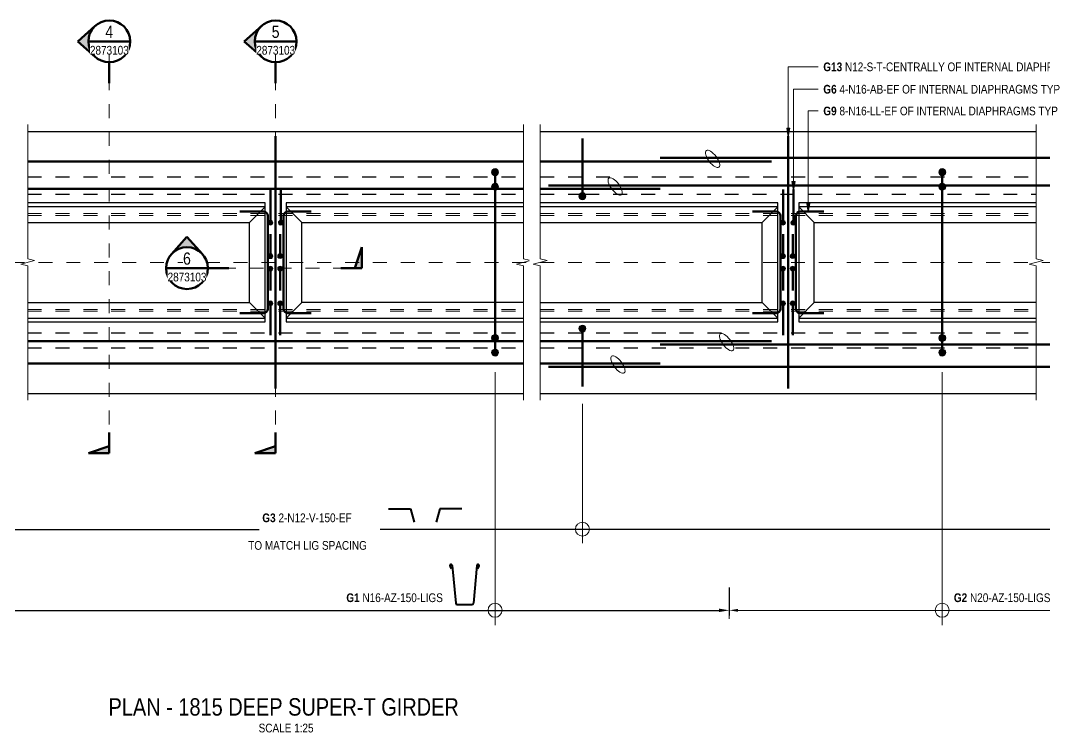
# Model space of a CAD drawing. Header units: metres. Extents: x 18.2 to 38, y 2.7 to 57.4.
# Drawn here: x 25.73 to 33.07, y 52.29 to 57.4 of the extents above; entities that cross this region are included whole.
import ezdxf

# ---------------------------------------------------------------- set-up
doc = ezdxf.new("R2010")
doc.units = ezdxf.units.M
for name, pattern in [('Dot_Section Line', [0.02, 0, -0.02]), ('JacobsCenter', [0.015, 0.009, -0.0015, 0.003, -0.0015]), ('JacobsDash', [0.0045, 0.003, -0.0015])]:
    doc.linetypes.add(name, pattern=pattern)
doc.layers.get('Defpoints').update_dxf_attribs({"color": 41})
for name, color, linetype, lineweight in [('A-ANNO-DIMS', 7, 'Continuous', 9), ('A-DETL', 7, 'Continuous', 13), ('A-DETL-GENF', 7, 'Continuous', 9), ('G-ANNO-SYMB', 7, 'Continuous', 9), ('G-ANNO-TEXT', 7, 'Continuous', 9)]:
    doc.layers.add(name, color=color, linetype=linetype, lineweight=lineweight)
doc.styles.add('Arial Narrow', font='ARIALN.TTF', dxfattribs={"height": 0.125})
doc.styles.add('Arial Narrow_1', font='ARIALN.TTF', dxfattribs={"height": 0.0625})
doc.styles.add('Arial Narrow_3', font='ARIALN.TTF', dxfattribs={"height": 0.0875})
doc.styles.add('Arial Narrow_B', font='ARIALNB.TTF', dxfattribs={"height": 0.0625})
doc.dimstyles.new('____ddd____', dxfattribs={"dimscale": 0.3048, "dimtxt": 0.063964, "dimasz": 0.246063, "dimexe": 0.123031, "dimexo": 0.082021, "dimgap": 0.04101, "dimtad": 1, "dimdec": 0, "dimlfac": 1000, "dimzin": 0, "dimdsep": 46, "dimtxsty": 'Arial Narrow_1', "dimsah": 1, "dimcen": 0.09, "dimaunit": 1, "dimadec": 4, "dimazin": 0, "dimtfac": 1, "dimtdec": 4, "dimtix": 1, "dimtmove": 2, "dimatfit": 3, "dimfxl": 1, "dimtvp": 1, "dimtolj": 1, "dimtzin": 0, "dimarcsym": 2})
doc.dimstyles.new('____ddd_____1', dxfattribs={"dimscale": 0.3048, "dimtxt": 0.063964, "dimasz": 0.246063, "dimexe": 0.123031, "dimexo": 0.082021, "dimgap": 0.04101, "dimtad": 1, "dimdec": 0, "dimlfac": 1000, "dimzin": 0, "dimdsep": 46, "dimtxsty": 'Arial Narrow_1', "dimsah": 1, "dimcen": 0.09, "dimaunit": 1, "dimadec": 4, "dimazin": 0, "dimtfac": 1, "dimtdec": 4, "dimtix": 1, "dimtmove": 0, "dimatfit": 3, "dimfxl": 1, "dimtvp": 1, "dimtolj": 1, "dimtzin": 0, "dimarcsym": 2})
doc.dimstyles.new('Dimension_Standard_O__mm_', dxfattribs={"dimscale": 0.3048, "dimtxt": 0.063964, "dimasz": 0.205052, "dimexe": 0.19685, "dimexo": 0.123031, "dimgap": 0.123031, "dimtad": 1, "dimdec": 0, "dimlfac": 1000, "dimzin": 0, "dimdsep": 46, "dimtxsty": 'Arial Narrow_1', "dimsah": 1, "dimcen": 0.09, "dimaunit": 1, "dimadec": 4, "dimazin": 0, "dimtfac": 1, "dimtdec": 4, "dimtix": 1, "dimtmove": 0, "dimatfit": 3, "dimfxl": 1, "dimtvp": 1, "dimtfill": 1, "dimtolj": 1, "dimtzin": 0, "dimlwd": 18, "dimlwe": 18, "dimarcsym": 2})

# ---------------------------------------------------------------- blocks, each defined once
blk = doc.blocks.new('CS_DET_BreakLine_ViewScale - Std Break-V1-DRG-2873101 - 1815 DEEP SUPER-T GIRDER')
at = {"layer": 'A-DETL-GENF'}
for p, q in [((0.915, 0), (-0.05, 0)), ((0.9275, 0.05), (0.915, 0)), ((0.95, -0.0398), (0.9275, 0.05)), ((0.965, 0), (0.955, -0.0398)), ((1.93, 0), (0.965, 0))]:
    blk.add_line(p, q, dxfattribs=at)
blk = doc.blocks.new('CS_DET_BreakLine_ViewScale - Std Break-6152704-DRG-2873101 - 1815 DEEP SUPER-T GIRDER')
at = {"layer": 'A-DETL-GENF'}
for p, q in [((0.915, 0), (-0.05, 0)), ((0.9275, 0.05), (0.915, 0)), ((0.9525, -0.05), (0.9275, 0.05)), ((0.965, 0), (0.9525, -0.05)), ((1.93, 0), (0.965, 0))]:
    blk.add_line(p, q, dxfattribs=at)
blk = doc.blocks.new('B_Det_Reinf_Bar Section_2D - Reo Dot_Scale 50_Cog End-1703102-DRG-2873101 - 1815 DEEP SUPER-T GIRDER')
at = {"layer": 'A-DETL-GENF'}
blk.add_hatch(color=256, dxfattribs=at).paths.add_polyline_path([(0, -0.025), (0.0065, -0.0241), (0.0125, -0.0217), (0.0177, -0.0177), (0.0217, -0.0125), (0.0241, -0.0065), (0.025, 0), (0.0241, 0.0065), (0.0217, 0.0125), (0.0177, 0.0177), (0.0125, 0.0217), (0.0065, 0.0241), (0, 0.025), (-0.0065, 0.0241), (-0.0125, 0.0217), (-0.0177, 0.0177), (-0.0217, 0.0125), (-0.0241, 0.0065), (-0.025, 0), (-0.0241, -0.0065), (-0.0217, -0.0125), (-0.0177, -0.0177), (-0.0125, -0.0217), (-0.0065, -0.0241)])
for start, end in [(0, 180), (180, 360)]:
    blk.add_arc((0, 0), 0.025, start, end, dxfattribs=at)
blk = doc.blocks.new('B_Det_Reinf_Bar Section_2D - Reo Dot_Scale 50_Cog End-1695669-DRG-2873101 - 1815 DEEP SUPER-T GIRDER')
at = {"layer": 'A-DETL-GENF'}
blk.add_hatch(color=256, dxfattribs=at).paths.add_polyline_path([(0, -0.025), (0.0065, -0.0241), (0.0125, -0.0217), (0.0177, -0.0177), (0.0217, -0.0125), (0.0241, -0.0065), (0.025, 0), (0.0241, 0.0065), (0.0217, 0.0125), (0.0177, 0.0177), (0.0125, 0.0217), (0.0065, 0.0241), (0, 0.025), (-0.0065, 0.0241), (-0.0125, 0.0217), (-0.0177, 0.0177), (-0.0217, 0.0125), (-0.0241, 0.0065), (-0.025, 0), (-0.0241, -0.0065), (-0.0217, -0.0125), (-0.0177, -0.0177), (-0.0125, -0.0217), (-0.0065, -0.0241)])
for start, end in [(360, 180), (180, 360)]:
    blk.add_arc((0, 0), 0.025, start, end, dxfattribs=at)
blk = doc.blocks.new('CS_DET_BreakLine_ViewScale - Std Break-6152705-DRG-2873101 - 1815 DEEP SUPER-T GIRDER')
at = {"layer": 'A-DETL-GENF'}
for p, q in [((0.915, 0), (-0.05, 0)), ((0.9275, 0.05), (0.915, 0)), ((0.9525, -0.05), (0.9275, 0.05)), ((0.965, 0), (0.9525, -0.05)), ((1.93, 0), (0.965, 0))]:
    blk.add_line(p, q, dxfattribs=at)
blk = doc.blocks.new('B_Det_Reinf_Bar Section_2D - Reo Dot_Scale 25_Cog End-6466701-DRG-2873101 - 1815 DEEP SUPER-T GIRDER')
at = {"layer": 'A-DETL-GENF'}
blk.add_hatch(color=256, dxfattribs=at).paths.add_polyline_path([(0, -0.0175), (0.0045, -0.0169), (0.0088, -0.0152), (0.0124, -0.0124), (0.0152, -0.0087), (0.0169, -0.0045), (0.0175, 0), (0.0169, 0.0045), (0.0152, 0.0088), (0.0124, 0.0124), (0.0088, 0.0152), (0.0045, 0.0169), (0, 0.0175), (-0.0045, 0.0169), (-0.0087, 0.0152), (-0.0124, 0.0124), (-0.0152, 0.0088), (-0.0169, 0.0045), (-0.0175, 0), (-0.0169, -0.0045), (-0.0152, -0.0087), (-0.0124, -0.0124), (-0.0087, -0.0152), (-0.0045, -0.0169)])
for start, end in [(0, 180), (180, 360)]:
    blk.add_arc((0, 0), 0.0175, start, end, dxfattribs=at)
blk = doc.blocks.new('B_Det_Reinf_Bar Section_2D - Reo Dot_Scale 25_Cog End-2355448-DRG-2873101 - 1815 DEEP SUPER-T GIRDER')
at = {"layer": 'A-DETL-GENF'}
blk.add_hatch(color=256, dxfattribs=at).paths.add_polyline_path([(0, 0.0175), (-0.0045, 0.0169), (-0.0088, 0.0152), (-0.0124, 0.0124), (-0.0152, 0.0087), (-0.0169, 0.0045), (-0.0175, 0), (-0.0169, -0.0045), (-0.0152, -0.0088), (-0.0124, -0.0124), (-0.0088, -0.0152), (-0.0045, -0.0169), (0, -0.0175), (0.0045, -0.0169), (0.0087, -0.0152), (0.0124, -0.0124), (0.0152, -0.0088), (0.0169, -0.0045), (0.0175, 0), (0.0169, 0.0045), (0.0152, 0.0087), (0.0124, 0.0124), (0.0087, 0.0152), (0.0045, 0.0169), (0.0022, 0.0172)])
for start, end in [(360, 180), (180, 360)]:
    blk.add_arc((0, 0), 0.0175, start, end, dxfattribs=at)
blk = doc.blocks.new('DIMBLOCK8-DRG-2873101 - 1815 DEEP SUPER-T GIRDER')
at = {"layer": 'A-ANNO-DIMS', "color": 0, "lineweight": -2, "transparency": 16777216}
for p, q in [((24.3315, 53.3338), (24.3315, 53.133)), ((30.8123, 53.3338), (30.8123, 53.133)), ((24.4065, 53.1705), (30.7373, 53.1705))]:
    blk.add_line(p, q, dxfattribs=at)
at = {"layer": 'A-ANNO-DIMS', "color": 0, "transparency": 16777216}
for points in [[(24.4065, 53.183), (24.4065, 53.158), (24.3315, 53.1705)], [(30.7373, 53.183), (30.7373, 53.158), (30.8123, 53.1705)]]:
    blk.add_solid(points, dxfattribs=at)
at = {"layer": 'Defpoints', "color": 0, "transparency": 16777216}
for p in [(24.3315, 53.3588), (30.8123, 53.3588), (30.8123, 53.1705)]:
    blk.add_point(p, dxfattribs=at)
at = {"layer": 'A-ANNO-DIMS', "color": 0, "transparency": 16777216, "insert": (27.5719, 53.2201), "char_height": 0.0625, "attachment_point": 5, "style": 'Arial Narrow_1'}
blk.add_mtext('\\A1;\u200e', dxfattribs=at)
blk = doc.blocks.new('DIMBLOCK9-DRG-2873101 - 1815 DEEP SUPER-T GIRDER')
at = {"layer": 'A-ANNO-DIMS', "color": 0, "lineweight": -2, "transparency": 16777216}
for p, q in [((20.7315, 53.8597), (20.7315, 53.7144)), ((34.4123, 53.8597), (34.4123, 53.7144)), ((20.8065, 53.7519), (27.4375, 53.7519)), ((34.3373, 53.7519), (28.3077, 53.7519))]:
    blk.add_line(p, q, dxfattribs=at)
at = {"layer": 'A-ANNO-DIMS', "color": 0, "transparency": 16777216}
for points in [[(20.8065, 53.7644), (20.8065, 53.7394), (20.7315, 53.7519)], [(34.3373, 53.7644), (34.3373, 53.7394), (34.4123, 53.7519)]]:
    blk.add_solid(points, dxfattribs=at)
at = {"layer": 'Defpoints', "color": 0, "transparency": 16777216}
for p in [(20.7315, 53.8847), (34.4123, 53.8847), (20.7315, 53.7519)]:
    blk.add_point(p, dxfattribs=at)
at = {"layer": 'A-ANNO-DIMS', "color": 0, "transparency": 16777216, "insert": (27.3602, 53.7694), "char_height": 0.0625, "width": 1.024649, "attachment_point": 1, "line_spacing_factor": 0.974696, "style": 'Arial Narrow_1'}
blk.add_mtext('\\A1;\u200e\\PTO MATCH LIG SPACING', dxfattribs=at)
blk = doc.blocks.new('Drafting View - sectionTail-4870194-DRG-2873101 - 1815 DEEP SUPER-T GIRDER')
at = {"layer": 'G-ANNO-SYMB'}
blk.add_hatch(color=256, dxfattribs=at).paths.add_polyline_path([(-0.006, 0.006), (-0.004, 0), (-0.006, 0)])
at = {"layer": 'G-ANNO-SYMB', "lineweight": 50}
for p, q in [((-0.006, 0.006), (-0.006, 0)), ((-0.004, 0), (-0.006, 0.006)), ((-0.006, 0), (-0.004, 0)), ((-0.006, 0), (0, 0))]:
    blk.add_line(p, q, dxfattribs=at)
blk = doc.blocks.new('Drafting View - SectionHead-4898858-DRG-2873101 - 1815 DEEP SUPER-T GIRDER')
at = {"layer": 'G-ANNO-SYMB'}
h = blk.add_hatch(color=256, dxfattribs=at)
edge = h.paths.add_edge_path()
edge.add_line((-0.002, 0.009), (0.00247, 0.004))
edge.add_arc((-0.002, 0), 0.006, 41.8277, 138.1723)
edge.add_line((-0.00647, 0.004), (-0.002, 0.009))
at = {"layer": 'G-ANNO-SYMB', "lineweight": 50}
for p, q in [((-0.002, 0.009), (-0.00647, 0.004)), ((0.00247, 0.004), (-0.002, 0.009)), ((0.004, 0), (0.01, 0))]:
    blk.add_line(p, q, dxfattribs=at)
for start, end in [(360, 180), (180, 360)]:
    blk.add_arc((-0.002, 0), 0.006, start, end, dxfattribs=at)
blk = doc.blocks.new('DIMBLOCK12-DRG-2873101 - 1815 DEEP SUPER-T GIRDER')
at = {"layer": 'A-ANNO-DIMS', "color": 0, "lineweight": 18, "transparency": 16777216}
for p, q in [((30.8123, 53.3338), (30.8123, 53.1105)), ((34.4123, 53.2723), (34.4123, 53.1105)), ((30.8748, 53.1705), (34.3498, 53.1705))]:
    blk.add_line(p, q, dxfattribs=at)
at = {"layer": 'A-ANNO-DIMS', "color": 0, "transparency": 16777216}
for points in [[(30.8748, 53.1809), (30.8748, 53.1601), (30.8123, 53.1705)], [(34.3498, 53.1809), (34.3498, 53.1601), (34.4123, 53.1705)]]:
    blk.add_solid(points, dxfattribs=at)
at = {"layer": 'Defpoints', "color": 0, "transparency": 16777216}
for p in [(30.8123, 53.3713), (34.4123, 53.3098), (34.4123, 53.1705)]:
    blk.add_point(p, dxfattribs=at)
at = {"layer": 'A-ANNO-DIMS', "color": 0, "lineweight": 18, "transparency": 16777216, "insert": (32.6123, 53.2451), "char_height": 0.0625, "attachment_point": 5, "style": 'Arial Narrow_1', "bg_fill": 3, "box_fill_scale": 1.1, "bg_fill_color": 256, "bg_fill_true_color": 13158600, "bg_fill_transparency": 0}
blk.add_mtext('\\A1;\u200e', dxfattribs=at)

msp = doc.modelspace()

# ---------------------------------------------------------------- hatches: boundary and pattern name
at = {"layer": 'G-ANNO-TEXT'}
for points in [[(31.2358, 56.5688), (31.2468, 56.6313), (31.2247, 56.6313)], [(31.2729, 56.1864), (31.2839, 56.2489), (31.2619, 56.2489)], [(31.3793, 56.0287), (31.3903, 56.0912), (31.3683, 56.0912)]]:
    msp.add_hatch(color=256, dxfattribs=at).paths.add_polyline_path(points)

# ---------------------------------------------------------------- linework, layer by layer
at = {"layer": 'A-DETL', "lineweight": 25}
for p, q in [((25.7775, 56.6078), (29.336, 56.6078)), ((29.4558, 56.6078), (33.0143, 56.6078)), ((27.4817, 56.0948), (25.7775, 56.0948)), ((27.4817, 55.2411), (27.4817, 56.0948)), ((27.6317, 56.0948), (27.6317, 55.2411)), ((29.336, 56.0948), (27.6317, 56.0948)), ((31.1601, 56.0948), (29.4558, 56.0948)), ((31.1601, 55.2411), (31.1601, 56.0948)), ((31.3101, 56.0948), (31.3101, 55.2411)), ((33.0143, 56.0948), (31.3101, 56.0948)), ((27.4817, 56.0671), (25.7775, 56.0671)), ((27.3697, 55.9552), (27.4817, 56.0671)), ((27.6317, 56.0671), (27.7437, 55.9552)), ((29.336, 56.0671), (27.6317, 56.0671)), ((31.1601, 56.0671), (29.4558, 56.0671)), ((31.0481, 55.9552), (31.1601, 56.0671)), ((31.3101, 56.0671), (31.4221, 55.9552)), ((33.0143, 56.0671), (31.3101, 56.0671)), ((25.7775, 55.9552), (27.3697, 55.9552)), ((27.3697, 55.3804), (27.3697, 55.9552)), ((27.7437, 55.3804), (27.7437, 55.9552)), ((27.7437, 55.9552), (29.336, 55.9552)), ((29.4558, 55.9552), (31.0481, 55.9552)), ((31.0481, 55.3804), (31.0481, 55.9552)), ((31.4221, 55.3804), (31.4221, 55.9552)), ((31.4221, 55.9552), (33.0143, 55.9552)), ((25.7775, 55.3804), (27.3697, 55.3804)), ((27.4817, 55.2685), (27.3697, 55.3804)), ((27.7437, 55.3804), (27.6317, 55.2685)), ((29.336, 55.3804), (27.7437, 55.3804)), ((29.4558, 55.3804), (31.0481, 55.3804)), ((31.1601, 55.2685), (31.0481, 55.3804)), ((31.4221, 55.3804), (31.3101, 55.2685)), ((33.0143, 55.3804), (31.4221, 55.3804)), ((25.7775, 55.2685), (27.4817, 55.2685)), ((27.6317, 55.2685), (29.336, 55.2685)), ((29.4558, 55.2685), (31.1601, 55.2685)), ((31.3101, 55.2685), (33.0143, 55.2685)), ((25.7775, 55.2411), (27.4817, 55.2411)), ((27.6317, 55.2411), (29.336, 55.2411)), ((29.4558, 55.2411), (31.1601, 55.2411)), ((31.3101, 55.2411), (33.0143, 55.2411)), ((25.7775, 54.7278), (29.336, 54.7278)), ((29.4558, 54.7278), (33.0143, 54.7278))]:
    msp.add_line(p, q, dxfattribs=at)
at = {"layer": 'A-DETL', "lineweight": 50}
for p, q in [((27.5567, 56.5728), (27.5567, 54.7628)), ((29.7581, 56.5578), (29.7581, 56.1428)), ((31.2351, 56.5728), (31.2351, 54.7628)), ((25.7776, 56.3928), (29.336, 56.3928)), ((29.456, 56.3928), (31.1158, 56.3928)), ((30.3158, 56.4178), (35.4205, 56.4178)), ((29.1312, 56.2904), (29.1312, 56.2354)), ((32.3401, 56.2904), (32.3401, 56.2354)), ((29.5158, 56.2204), (32.3174, 56.2204)), ((32.3628, 56.2204), (35.535, 56.2204)), ((25.7776, 56.1954), (29.336, 56.1954)), ((27.5192, 55.9504), (27.5192, 56.1904)), ((27.5938, 55.9504), (27.5938, 56.1904)), ((29.1312, 56.1854), (29.1312, 55.1501)), ((29.456, 56.1954), (30.3158, 56.1954)), ((31.1976, 55.9504), (31.1976, 56.1904)), ((31.2722, 55.9504), (31.2722, 56.1904)), ((32.3401, 56.1854), (32.3401, 55.1501)), ((27.301, 56.0327), (27.469, 56.0327)), ((27.501, 56.0007), (27.501, 55.6678)), ((27.6124, 56.0007), (27.6124, 55.6678)), ((27.8124, 56.0327), (27.6444, 56.0327)), ((30.9794, 56.0327), (31.1474, 56.0327)), ((31.1794, 56.0007), (31.1794, 55.6678)), ((31.2908, 56.0007), (31.2908, 55.6678)), ((31.4908, 56.0327), (31.3228, 56.0327)), ((27.5192, 55.7204), (27.5192, 55.8704)), ((27.5888, 55.7204), (27.5888, 55.8704)), ((31.1976, 55.7204), (31.1976, 55.8704)), ((31.2672, 55.7204), (31.2672, 55.8704)), ((27.501, 55.3349), (27.501, 55.6678)), ((27.6124, 55.3349), (27.6124, 55.6678)), ((31.1794, 55.3349), (31.1794, 55.6678)), ((31.2908, 55.3349), (31.2908, 55.6678)), ((27.5192, 55.6151), (27.5192, 55.4651)), ((27.5888, 55.6151), (27.5888, 55.4651)), ((31.1976, 55.6151), (31.1976, 55.4651)), ((31.2672, 55.6151), (31.2672, 55.4651)), ((27.5192, 55.3651), (27.5192, 55.1451)), ((27.5888, 55.3651), (27.5888, 55.1451)), ((31.1976, 55.3651), (31.1976, 55.1451)), ((31.2672, 55.3651), (31.2672, 55.1451)), ((27.301, 55.3029), (27.469, 55.3029)), ((27.8124, 55.3029), (27.6444, 55.3029)), ((30.9794, 55.3029), (31.1474, 55.3029)), ((31.4908, 55.3029), (31.3228, 55.3029)), ((29.7581, 55.1928), (29.7581, 54.7778)), ((25.7776, 55.1028), (29.336, 55.1028)), ((29.1312, 55.1001), (29.1312, 55.0451)), ((29.456, 55.1028), (31.1158, 55.1028)), ((30.3158, 55.0778), (36.1962, 55.0778)), ((32.3401, 55.1001), (32.3401, 55.0451)), ((25.7776, 54.9428), (29.336, 54.9428)), ((29.456, 54.9428), (30.3158, 54.9428)), ((29.5158, 54.9178), (36.2888, 54.9178))]:
    msp.add_line(p, q, dxfattribs=at)
at = {"layer": 'A-DETL', "linetype": 'JacobsDash', "lineweight": 25}
for p, q in [((25.7775, 56.2813), (29.336, 56.2813)), ((29.4558, 56.2813), (33.0143, 56.2813)), ((25.7775, 56.1562), (29.336, 56.1562)), ((29.4558, 56.1562), (29.7371, 56.1562)), ((29.7791, 56.1562), (33.0143, 56.1562)), ((25.7775, 55.1614), (29.336, 55.1614)), ((29.4558, 55.1614), (33.0143, 55.1614)), ((25.7775, 55.0543), (29.336, 55.0543)), ((29.4558, 55.0543), (33.0143, 55.0543))]:
    msp.add_line(p, q, dxfattribs=at)
at = {"layer": 'A-DETL', "color": 8, "linetype": 'JacobsDash', "lineweight": 18, "true_color": 0x808080}
for p, q in [((25.7775, 56.0193), (29.336, 56.0193)), ((25.7775, 56.0051), (29.336, 56.0051)), ((29.4558, 56.0193), (33.0143, 56.0193)), ((29.4558, 56.0051), (33.0143, 56.0051)), ((25.7775, 55.3308), (29.336, 55.3308)), ((25.7775, 55.3166), (29.336, 55.3166)), ((29.4558, 55.3308), (33.0143, 55.3308)), ((29.4558, 55.3166), (33.0143, 55.3166))]:
    msp.add_line(p, q, dxfattribs=at)
at = {"layer": 'A-DETL', "linetype": 'JacobsCenter'}
msp.add_line((18.8552, 55.6679), (36.3315, 55.6679), dxfattribs=at)
at = {"layer": 'A-DETL', "lineweight": 18}
for p, q in [((29.1312, 54.8801), (29.1312, 53.0651)), ((32.3401, 54.8801), (32.3401, 53.0651)), ((29.7581, 54.6528), (29.7581, 53.6528))]:
    msp.add_line(p, q, dxfattribs=at)
at = {"layer": 'A-DETL', "lineweight": 40}
for p, q in [((28.3665, 53.8989), (28.525, 53.8989)), ((28.525, 53.8989), (28.5508, 53.8023)), ((28.7342, 53.8989), (28.7083, 53.8023)), ((28.8927, 53.8989), (28.7342, 53.8989)), ((28.8179, 53.4689), (28.8084, 53.4882)), ((28.8236, 53.4931), (28.8493, 53.2212)), ((29.0016, 53.4931), (28.9758, 53.2212)), ((29.0072, 53.4689), (29.0167, 53.4882)), ((28.8594, 53.212), (28.9667, 53.212))]:
    msp.add_line(p, q, dxfattribs=at)
at = {"layer": 'A-DETL', "lineweight": 18}
for centre in [(29.7581, 53.7537), (29.1312, 53.1712), (32.3401, 53.1712)]:
    msp.add_circle(centre, 0.05, dxfattribs=at)
at = {"layer": 'A-DETL', "lineweight": 50}
for centre, start, end in [((27.469, 56.0007), 0, 90), ((27.6444, 56.0007), 90, 180), ((31.1474, 56.0007), 0, 90), ((31.3228, 56.0007), 90, 180), ((27.469, 55.3349), 270, 0), ((27.6444, 55.3349), 180, 270), ((31.1474, 55.3349), 270, 0), ((31.3228, 55.3349), 180, 270)]:
    msp.add_arc(centre, 0.032, start, end, dxfattribs=at)
at = {"layer": 'A-DETL', "lineweight": 40}
for centre, radius, start, end in [((28.8155, 53.4922), 0.00811, 4.29831, 209.15643), ((29.0096, 53.4922), 0.00811, 330.84357, 175.70169), ((28.8594, 53.2221), 0.0101, 185.41188, 270), ((28.9658, 53.2221), 0.0101, 270, 354.58812)]:
    msp.add_arc(centre, radius, start, end, dxfattribs=at)
at = {"layer": 'A-DETL', "lineweight": 18}
for centre in [(30.6929, 56.4102), (29.9929, 56.2129), (30.7929, 55.0952), (30.0129, 54.9352)]:
    msp.add_ellipse(centre, major_axis=(-0.0451, 0.0599), ratio=0.4, dxfattribs=at)
at = {"layer": 'G-ANNO-SYMB', "lineweight": 50}
for p, q in [((26.2128, 57.2539), (26.5128, 57.2539)), ((27.4068, 57.2539), (27.7068, 57.2539)), ((26.7704, 55.6265), (27.0704, 55.6265))]:
    msp.add_line(p, q, dxfattribs=at)
at = {"layer": 'G-ANNO-SYMB', "color": 7, "linetype": 'Dot_Section Line', "true_color": 0xffffff}
for p, q in [((26.3628, 57.2039), (26.3628, 54.4479)), ((27.5568, 57.2039), (27.5568, 54.4479)), ((26.9704, 55.6265), (28.0247, 55.6265))]:
    msp.add_line(p, q, dxfattribs=at)
at = {"layer": 'G-ANNO-TEXT'}
for p, q in [((31.2358, 57.0712), (31.4495, 57.0712)), ((31.2358, 56.5688), (31.2358, 57.0712)), ((31.2729, 56.9104), (31.4495, 56.9104)), ((31.2729, 56.1864), (31.2729, 56.9104)), ((31.3793, 56.7544), (31.4495, 56.7544)), ((31.3793, 56.0287), (31.3793, 56.7544)), ((31.2468, 56.6313), (31.2247, 56.6313)), ((31.2247, 56.6313), (31.2358, 56.5688)), ((31.2358, 56.5688), (31.2468, 56.6313)), ((31.2839, 56.2489), (31.2619, 56.2489)), ((31.2619, 56.2489), (31.2729, 56.1864)), ((31.2729, 56.1864), (31.2839, 56.2489)), ((31.3903, 56.0912), (31.3683, 56.0912)), ((31.3683, 56.0912), (31.3793, 56.0287)), ((31.3793, 56.0287), (31.3903, 56.0912))]:
    msp.add_line(p, q, dxfattribs=at)

# ---------------------------------------------------------------- block references
at = {"layer": 'A-DETL-GENF'}
for name, p, rotation in [('CS_DET_BreakLine_ViewScale - Std Break-6152704-DRG-2873101 - 1815 DEEP SUPER-T GIRDER', (25.7775, 56.6078), 270.0000000000006), ('CS_DET_BreakLine_ViewScale - Std Break-V1-DRG-2873101 - 1815 DEEP SUPER-T GIRDER', (29.336, 54.7278), 90.00000000000017), ('CS_DET_BreakLine_ViewScale - Std Break-6152704-DRG-2873101 - 1815 DEEP SUPER-T GIRDER', (29.4558, 56.6078), 270.0000000000006), ('CS_DET_BreakLine_ViewScale - Std Break-6152705-DRG-2873101 - 1815 DEEP SUPER-T GIRDER', (33.0143, 54.7278), 89.99999999999979), ('B_Det_Reinf_Bar Section_2D - Reo Dot_Scale 25_Cog End-2355448-DRG-2873101 - 1815 DEEP SUPER-T GIRDER', (27.5938, 55.9522), 180), ('B_Det_Reinf_Bar Section_2D - Reo Dot_Scale 25_Cog End-2355448-DRG-2873101 - 1815 DEEP SUPER-T GIRDER', (31.2722, 55.9522), 180), ('B_Det_Reinf_Bar Section_2D - Reo Dot_Scale 25_Cog End-2355448-DRG-2873101 - 1815 DEEP SUPER-T GIRDER', (27.5888, 55.7122), 180), ('B_Det_Reinf_Bar Section_2D - Reo Dot_Scale 25_Cog End-2355448-DRG-2873101 - 1815 DEEP SUPER-T GIRDER', (31.2672, 55.7122), 180), ('B_Det_Reinf_Bar Section_2D - Reo Dot_Scale 25_Cog End-6466701-DRG-2873101 - 1815 DEEP SUPER-T GIRDER', (27.5888, 55.6233), 180), ('B_Det_Reinf_Bar Section_2D - Reo Dot_Scale 25_Cog End-6466701-DRG-2873101 - 1815 DEEP SUPER-T GIRDER', (31.2672, 55.6233), 180), ('B_Det_Reinf_Bar Section_2D - Reo Dot_Scale 25_Cog End-6466701-DRG-2873101 - 1815 DEEP SUPER-T GIRDER', (27.5888, 55.3733), 180), ('B_Det_Reinf_Bar Section_2D - Reo Dot_Scale 25_Cog End-6466701-DRG-2873101 - 1815 DEEP SUPER-T GIRDER', (31.2672, 55.3733), 180)]:
    msp.add_blockref(name, p, dxfattribs=dict(at, rotation=rotation))
for name, p in [('B_Det_Reinf_Bar Section_2D - Reo Dot_Scale 50_Cog End-1703102-DRG-2873101 - 1815 DEEP SUPER-T GIRDER', (29.1312, 56.3154)), ('B_Det_Reinf_Bar Section_2D - Reo Dot_Scale 50_Cog End-1703102-DRG-2873101 - 1815 DEEP SUPER-T GIRDER', (32.3401, 56.3154)), ('B_Det_Reinf_Bar Section_2D - Reo Dot_Scale 50_Cog End-1703102-DRG-2873101 - 1815 DEEP SUPER-T GIRDER', (29.1312, 56.2104)), ('B_Det_Reinf_Bar Section_2D - Reo Dot_Scale 50_Cog End-1703102-DRG-2873101 - 1815 DEEP SUPER-T GIRDER', (32.3401, 56.2104)), ('B_Det_Reinf_Bar Section_2D - Reo Dot_Scale 50_Cog End-1695669-DRG-2873101 - 1815 DEEP SUPER-T GIRDER', (29.7581, 56.1428)), ('B_Det_Reinf_Bar Section_2D - Reo Dot_Scale 25_Cog End-6466701-DRG-2873101 - 1815 DEEP SUPER-T GIRDER', (27.5192, 55.9522)), ('B_Det_Reinf_Bar Section_2D - Reo Dot_Scale 25_Cog End-6466701-DRG-2873101 - 1815 DEEP SUPER-T GIRDER', (31.1976, 55.9522)), ('B_Det_Reinf_Bar Section_2D - Reo Dot_Scale 25_Cog End-6466701-DRG-2873101 - 1815 DEEP SUPER-T GIRDER', (27.5192, 55.7122)), ('B_Det_Reinf_Bar Section_2D - Reo Dot_Scale 25_Cog End-6466701-DRG-2873101 - 1815 DEEP SUPER-T GIRDER', (31.1976, 55.7122)), ('B_Det_Reinf_Bar Section_2D - Reo Dot_Scale 25_Cog End-2355448-DRG-2873101 - 1815 DEEP SUPER-T GIRDER', (27.5192, 55.6233)), ('B_Det_Reinf_Bar Section_2D - Reo Dot_Scale 25_Cog End-2355448-DRG-2873101 - 1815 DEEP SUPER-T GIRDER', (31.1976, 55.6233)), ('B_Det_Reinf_Bar Section_2D - Reo Dot_Scale 25_Cog End-2355448-DRG-2873101 - 1815 DEEP SUPER-T GIRDER', (27.5192, 55.3733)), ('B_Det_Reinf_Bar Section_2D - Reo Dot_Scale 25_Cog End-2355448-DRG-2873101 - 1815 DEEP SUPER-T GIRDER', (31.1976, 55.3733)), ('B_Det_Reinf_Bar Section_2D - Reo Dot_Scale 50_Cog End-1703102-DRG-2873101 - 1815 DEEP SUPER-T GIRDER', (29.7581, 55.1928)), ('B_Det_Reinf_Bar Section_2D - Reo Dot_Scale 50_Cog End-1695669-DRG-2873101 - 1815 DEEP SUPER-T GIRDER', (29.1312, 55.1251)), ('B_Det_Reinf_Bar Section_2D - Reo Dot_Scale 50_Cog End-1695669-DRG-2873101 - 1815 DEEP SUPER-T GIRDER', (32.3401, 55.1251)), ('B_Det_Reinf_Bar Section_2D - Reo Dot_Scale 50_Cog End-1695669-DRG-2873101 - 1815 DEEP SUPER-T GIRDER', (29.1312, 55.0201)), ('B_Det_Reinf_Bar Section_2D - Reo Dot_Scale 50_Cog End-1695669-DRG-2873101 - 1815 DEEP SUPER-T GIRDER', (32.3401, 55.0201))]:
    msp.add_blockref(name, p, dxfattribs=at)
at = {"layer": 'G-ANNO-SYMB', "lineweight": 50, "extrusion": (0, 0, -1), "xscale": 24.99999999999999, "yscale": 24.99999999999999, "zscale": 24.99999999999999, "rotation": 270.0000000000005}
for p in [(-26.3628, 57.2039), (-27.5568, 57.2039)]:
    msp.add_blockref('Drafting View - SectionHead-4898858-DRG-2873101 - 1815 DEEP SUPER-T GIRDER', p, dxfattribs=at)
at = {"layer": 'G-ANNO-SYMB', "lineweight": 50, "xscale": 24.99999999999999, "yscale": 24.99999999999999, "zscale": 24.99999999999999}
msp.add_blockref('Drafting View - SectionHead-4898858-DRG-2873101 - 1815 DEEP SUPER-T GIRDER', (26.9704, 55.6265), dxfattribs=at)
at = {"layer": 'G-ANNO-SYMB', "lineweight": 50, "extrusion": (0, 0, -1), "xscale": 24.99999999999999, "yscale": 24.99999999999999, "zscale": 24.99999999999999}
msp.add_blockref('Drafting View - sectionTail-4870194-DRG-2873101 - 1815 DEEP SUPER-T GIRDER', (-28.0247, 55.6265), dxfattribs=at)
at = {"layer": 'G-ANNO-SYMB', "lineweight": 50, "xscale": 24.99999999999999, "yscale": 24.99999999999999, "zscale": 24.99999999999999, "rotation": 89.99999999999937}
for p in [(26.3628, 54.4479), (27.5568, 54.4479)]:
    msp.add_blockref('Drafting View - sectionTail-4870194-DRG-2873101 - 1815 DEEP SUPER-T GIRDER', p, dxfattribs=at)

# ---------------------------------------------------------------- texts
at = {"layer": 'G-ANNO-TEXT', "attachment_point": 1, "bg_fill": 3, "box_fill_scale": 1, "bg_fill_color": 256, "bg_fill_transparency": 0}
for s, insert, char_height, style in [('G13', (31.487, 57.1024), 0.0625, 'Arial Narrow_B'), ('G6', (31.487, 56.9417), 0.0625, 'Arial Narrow_B'), ('G9', (31.487, 56.7856), 0.0625, 'Arial Narrow_B'), ('PLAN - 1815 DEEP SUPER-T GIRDER', (26.3574, 52.54), 0.125, 'Arial Narrow'), ('SCALE 1:25', (27.4348, 52.3571), 0.0625, 'Arial Narrow_1')]:
    msp.add_mtext(s, dxfattribs=dict(at, insert=insert, char_height=char_height, style=style))

# ---------------------------------------------------------------- dimensions: what is measured, and where the dimension line sits
at = {"layer": 'A-ANNO-DIMS'}
dim = msp.add_linear_dim(base=(20.7315, 53.7519), p1=(34.4123, 53.8847), p2=(20.7315, 53.8847), angle=0, text='\u200e\\XTO MATCH LIG SPACING', dimstyle='____ddd____', override={"dimpost": '<>', "dimfxl": 13.680846}, dxfattribs=at)
dim.commit()
dim.dimension.update_dxf_attribs({"geometry": 'DIMBLOCK9-DRG-2873101 - 1815 DEEP SUPER-T GIRDER', "text_midpoint": (27.8726, 53.677), "dimtype": 160})
dim = msp.add_linear_dim(base=(30.8123, 53.1705), p1=(24.3315, 53.3588), p2=(30.8123, 53.3588), text='\u200e', dimstyle='____ddd_____1', override={"dimpost": '<>', "dimfxl": 6.480846}, dxfattribs=at)
dim.commit()
dim.dimension.update_dxf_attribs({"geometry": 'DIMBLOCK8-DRG-2873101 - 1815 DEEP SUPER-T GIRDER', "text_midpoint": (27.5719, 53.2201)})

# ---------------------------------------------------------------- next in the draw order: texts
at = {"layer": 'G-ANNO-SYMB', "char_height": 0.0875, "attachment_point": 1, "style": 'Arial Narrow_3', "bg_fill": 3, "box_fill_scale": 1, "bg_fill_color": 256, "bg_fill_transparency": 0}
for s, insert in [('4', (26.3347, 57.3663)), ('5', (27.5287, 57.3663)), ('6', (26.8923, 55.7389))]:
    msp.add_mtext(s, dxfattribs=dict(at, insert=insert))
at = {"layer": 'G-ANNO-SYMB', "char_height": 0.0625, "attachment_point": 1, "style": 'Arial Narrow_1', "bg_fill": 3, "box_fill_scale": 1, "bg_fill_color": 256, "bg_fill_true_color": 13158600, "bg_fill_transparency": 0}
for insert in [(26.224, 57.2213), (27.4179, 57.2213), (26.7815, 55.5939)]:
    msp.add_mtext('2873103', dxfattribs=dict(at, insert=insert))
at = {"layer": 'G-ANNO-TEXT', "char_height": 0.0625, "attachment_point": 1, "bg_fill": 3, "box_fill_scale": 1, "bg_fill_color": 256, "bg_fill_transparency": 0}
for s, insert, style in [(' N12-S-T-CENTRALLY OF INTERNAL DIAPHRAGMS TYP', (31.6226, 57.1024), 'Arial Narrow_1'), (' 4-N16-AB-EF OF INTERNAL DIAPHRAGMS TYP', (31.5829, 56.9417), 'Arial Narrow_1'), (' 8-N16-LL-EF OF INTERNAL DIAPHRAGMS TYP', (31.5829, 56.7856), 'Arial Narrow_1'), ('G3', (27.4612, 53.8658), 'Arial Narrow_B'), ('G1', (28.0641, 53.2924), 'Arial Narrow_B')]:
    msp.add_mtext(s, dxfattribs=dict(at, insert=insert, style=style))

# ---------------------------------------------------------------- next in the draw order: dimensions: what is measured, and where the dimension line sits
at = {"layer": 'A-ANNO-DIMS', "lineweight": 18}
dim = msp.add_linear_dim(base=(34.4123, 53.1705), p1=(30.8123, 53.3713), p2=(34.4123, 53.3098), text='\u200e', dimstyle='Dimension_Standard_O__mm_', override={"dimpost": '<>', "dimfxl": 3.600526}, dxfattribs=at)
dim.commit()
dim.dimension.update_dxf_attribs({"geometry": 'DIMBLOCK12-DRG-2873101 - 1815 DEEP SUPER-T GIRDER', "text_midpoint": (32.6123, 53.2451)})

# ---------------------------------------------------------------- next in the draw order: texts
at = {"layer": 'G-ANNO-TEXT', "char_height": 0.0625, "attachment_point": 1, "bg_fill": 3, "box_fill_scale": 1, "bg_fill_color": 256, "bg_fill_transparency": 0}
for s, insert, style in [(' 2-N12-V-150-EF', (27.5572, 53.8658), 'Arial Narrow_1'), (' N16-AZ-150-LIGS', (28.1601, 53.2924), 'Arial Narrow_1'), ('G2', (32.4238, 53.2924), 'Arial Narrow_B')]:
    msp.add_mtext(s, dxfattribs=dict(at, insert=insert, style=style))

# ---------------------------------------------------------------- next in the draw order: texts
at = {"layer": 'G-ANNO-TEXT', "insert": (32.5197, 53.2924), "char_height": 0.0625, "attachment_point": 1, "style": 'Arial Narrow_1', "bg_fill": 3, "box_fill_scale": 1, "bg_fill_color": 256, "bg_fill_transparency": 0}
msp.add_mtext(' N20-AZ-150-LIGS', dxfattribs=at)

doc.saveas('drawing.dxf')
